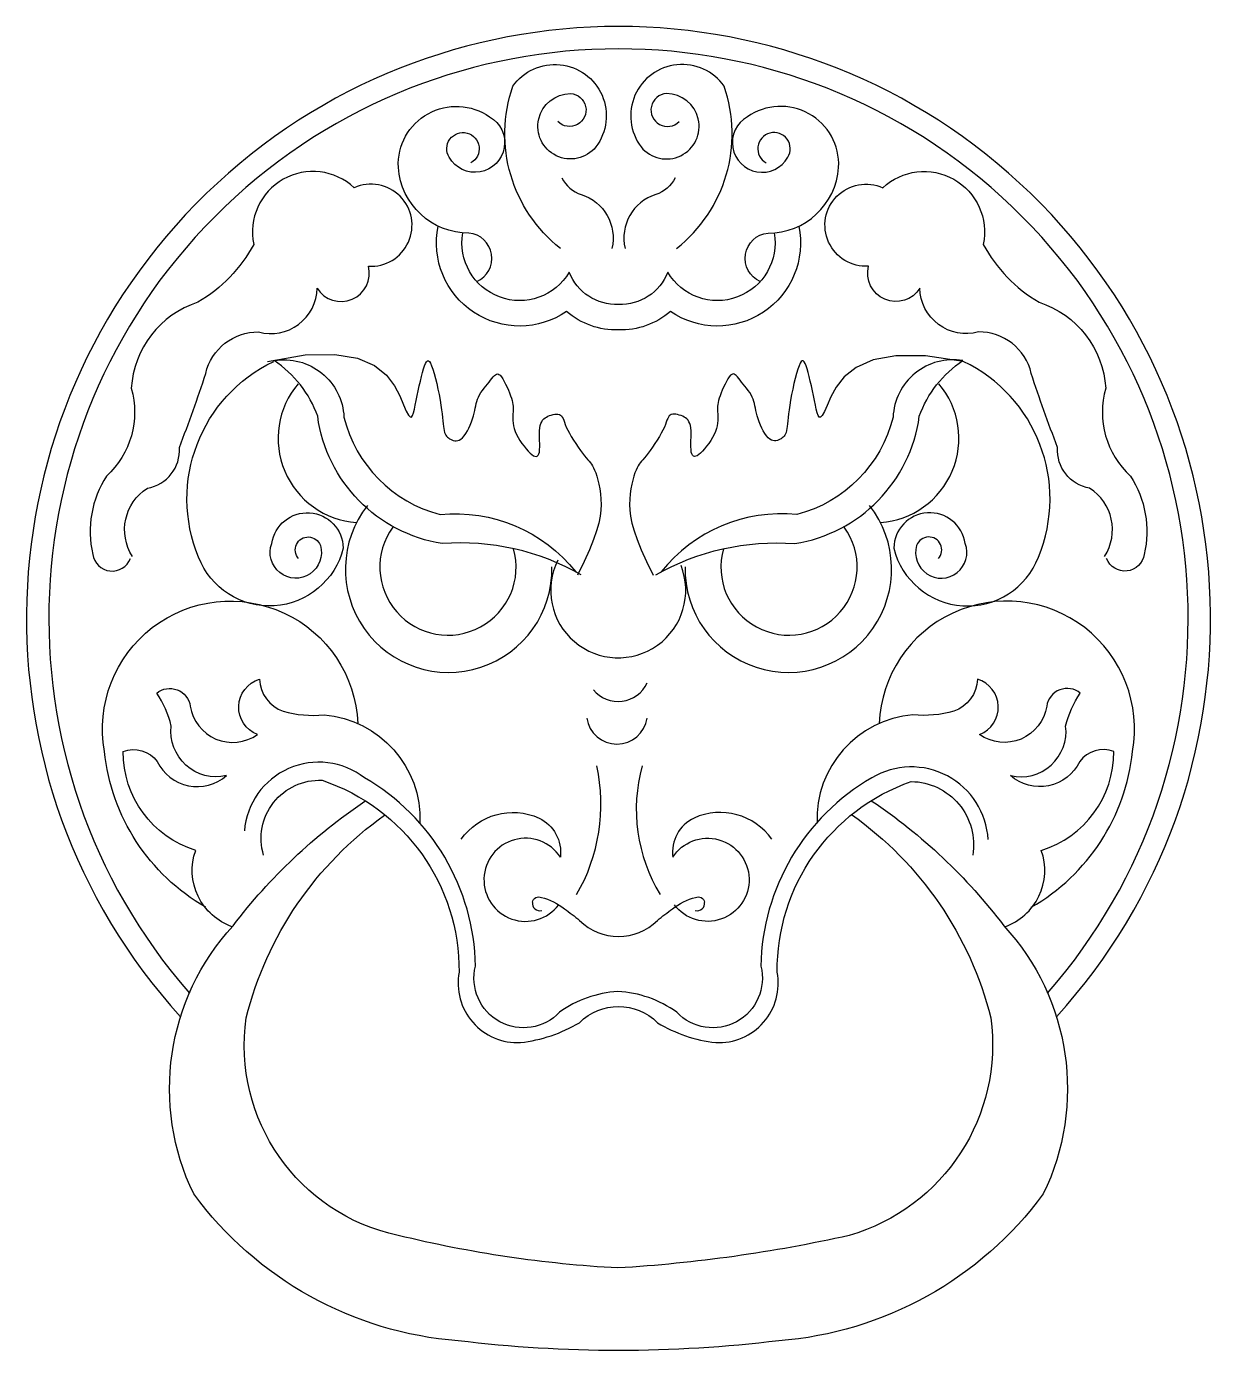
# Model space of a CAD drawing. Header units: millimetres. Extents: x -159346 to -157016, y -80163 to -78851.
# Drawn here: x -158650.8 to -158571.5, y -79055.2 to -78966.5 of the extents above; entities that cross this region are included whole.
import ezdxf

# ---------------------------------------------------------------- set-up
doc = ezdxf.new("R2010")
doc.units = ezdxf.units.MM
doc.header["$LTSCALE"] = 2
doc.header["$MEASUREMENT"] = 0
for name, color, linetype in [('3', 3, 'CONTINUOUS'), ('4', 4, 'CONTINUOUS'), ('7', 7, 'CONTINUOUS')]:
    doc.layers.add(name, color=color, linetype=linetype)

msp = doc.modelspace()

# ---------------------------------------------------------------- linework, layer by layer
at = {"layer": '3', "color": 0}
msp.add_arc((-158611.176, -79006.175), 38.172, 318.87718, 221.12282, dxfattribs=at)
at = {"layer": '4', "color": 0}
for points in [[(-158594.236, -79018.384, -0.083116), (-158585.352, -79026.773, -0.308377), (-158582.712, -79044.736, -0.218317), (-158600.44, -79054.58, -0.060571), (-158621.912, -79054.58, -0.218317), (-158639.64, -79044.736, -0.308377), (-158637, -79026.773, -0.082638), (-158628.175, -79018.423)], [(-158595.552, -79019.321, -0.179181), (-158586.232, -79032.928, -0.372985), (-158595.72, -79047.518, -0.040193), (-158611.212, -79049.699, -0.046631), (-158625.937, -79047.518, -0.395743), (-158636.12, -79032.928, -0.178368), (-158626.861, -79019.364)]]:
    msp.add_lwpolyline(points, format="xyb", dxfattribs=at)
msp.add_arc((-158611.176, -79006.175), 39.672, 317.70954, 222.29046, dxfattribs=at)
at = {"layer": '7', "color": 0}
for points in [[(-158615.071, -78981.372, -0.319132), (-158618.259, -78970.506, -1.015725), (-158612.688, -78974.572, -1.58442), (-158614.39, -78971.002, -1.459569), (-158615.241, -78972.872)], [(-158607.281, -78981.372, 0.319132), (-158604.093, -78970.506, 1.015725), (-158609.663, -78974.572, 1.58442), (-158607.962, -78971.002, 1.459569), (-158607.111, -78972.872)], [(-158620.666, -78983.599, 0.771049), (-158621.196, -78980.352, -0.394399), (-158625.928, -78975.948, -0.622311), (-158619.819, -78972.554, -1.316862), (-158622.524, -78975.268, -2.489913), (-158621.068, -78975.647)], [(-158601.686, -78983.599, -0.771049), (-158601.156, -78980.352, 0.394399), (-158596.424, -78975.948, 0.622311), (-158602.533, -78972.554, 1.316862), (-158599.827, -78975.268, 2.489913), (-158601.284, -78975.647)], [(-158643.747, -79002.017, -0.413469), (-158642.749, -78997.441, 0.389216), (-158640.603, -78994.709, 0.015255), (-158638.836, -78989.749, -0.352927), (-158635.289, -78986.975, 0.48909), (-158631.373, -78984.04, 0.860831), (-158627.938, -78982.569, 1.276397), (-158628.891, -78977.307, 0.730793), (-158635.623, -78981.105, -0.135856), (-158639.357, -78984.986, 0.309109), (-158643.823, -78990.748, -0.282571), (-158645.481, -78996.633, 0.203126), (-158646.405, -79001.878, 0.773972), (-158643.887, -79002.157)], [(-158578.604, -79002.017, 0.413469), (-158579.603, -78997.441, -0.389216), (-158581.749, -78994.709, -0.015255), (-158583.516, -78989.749, 0.352927), (-158587.062, -78986.975, -0.48909), (-158590.979, -78984.04, -0.860831), (-158594.414, -78982.569, -1.276397), (-158593.461, -78977.307, -0.730793), (-158586.729, -78981.105, 0.135856), (-158582.995, -78984.986, -0.309109), (-158578.529, -78990.748, 0.282571), (-158576.871, -78996.633, -0.203126), (-158575.947, -79001.878, -0.773972), (-158578.465, -79002.157)], [(-158614.981, -78976.652, 0.190581), (-158613.674, -78977.771, -0.397138), (-158611.622, -78981.376, -0.397138)], [(-158607.371, -78976.652, -0.190581), (-158608.678, -78977.771, 0.397138), (-158610.73, -78981.376, 0.397138)], [(-158599.095, -78979.884, -0.675116), (-158607.699, -78985.602, -0.187935), (-158611.176, -78986.838, -0.187935), (-158614.653, -78985.602, -0.675116), (-158623.257, -78979.884)], [(-158600.748, -78980.335, -0.835588), (-158607.875, -78982.97, -0.322689), (-158611.176, -78985.128, -0.322689), (-158614.477, -78982.97, -0.835588), (-158621.604, -78980.335)], [(-158632.619, -79002.158, -1.200167), (-158631.156, -79001.274, -1.391366), (-158634.408, -79001.148, -0.923484), (-158629.624, -79001.458, -0.735583), (-158639.31, -79002.067, -0.399678), (-158634.283, -78988.953)], [(-158613.679, -79003.246, 0.149074), (-158622.982, -79001.16, -0.330837), (-158631.334, -78992.625, 0.160877), (-158634.249, -78988.895, -0.451584), (-158629.575, -78992.686, 0.274395), (-158623.129, -78999.212, -0.2555), (-158614.04, -79003.047)], [(-158608.673, -79003.246, -0.149074), (-158599.37, -79001.16, 0.330837), (-158591.017, -78992.625, -0.160877), (-158588.103, -78988.895, 0.451584), (-158592.777, -78992.686, -0.274395), (-158599.223, -78999.212, 0.2555), (-158608.312, -79003.047)], [(-158589.733, -79002.158, 1.200167), (-158591.196, -79001.274, 1.391366), (-158587.944, -79001.148, 0.923484), (-158592.728, -79001.458, 0.735583), (-158583.042, -79002.067, 0.399678), (-158588.069, -78988.953)], [(-158638.833, -79025.518, -0.242726), (-158645.614, -79015.081, -1.070447), (-158628.646, -79013.206)], [(-158583.519, -79025.518, 0.242726), (-158576.738, -79015.081, 1.070447), (-158593.706, -79013.206)], [(-158637.055, -79026.834, -0.416392), (-158639.509, -79021.72, -0.330552), (-158644.367, -79015.08, -0.330631), (-158642.083, -79015.762, 0.495906), (-158637.45, -79016.707, -0.520865), (-158641.141, -79013.38, 0.086042), (-158642.119, -79011.178, -0.58184), (-158639.871, -79012.042, 0.559839), (-158635.367, -79013.944, -0.714052), (-158635.241, -79010.244, 0.306756), (-158633.645, -79012.388, 0.098655), (-158630.91, -79012.627, -0.401202), (-158624.478, -79019.895)], [(-158585.297, -79026.834, 0.416392), (-158582.843, -79021.72, 0.330552), (-158577.985, -79015.08, 0.330631), (-158580.269, -79015.762, -0.495906), (-158584.902, -79016.707, 0.520865), (-158581.211, -79013.38, -0.086042), (-158580.233, -79011.178, 0.58184), (-158582.481, -79012.042, -0.559839), (-158586.985, -79013.944, 0.714052), (-158587.111, -79010.244, -0.306756), (-158588.706, -79012.388, -0.098655), (-158591.442, -79012.627, 0.401202), (-158597.874, -79019.895)], [(-158586.404, -79020.995, 0.563345), (-158594.199, -79016.85, 0.262868), (-158601.64, -79029.465, -0.775568), (-158607.275, -79032.551, 0.141887), (-158611.225, -79031.17, 0.1394), (-158615.122, -79032.551, -0.775568), (-158620.757, -79029.465, 0.262868), (-158628.199, -79016.85, 0.59533), (-158636.245, -79020.403)], [(-158634.96, -79022.031, -0.516069), (-158631.036, -79017.017, -0.324882), (-158621.858, -79029.877, 0.485419), (-158617.742, -79034.595, 0.105201), (-158613.792, -79033.262, -0.411914), (-158608.559, -79033.262, 0.109893), (-158604.655, -79034.595, 0.485419), (-158600.54, -79029.877, -0.321505), (-158591.559, -79017.101, -0.459457), (-158587.438, -79022.031)], [(-158621.724, -79020.971, -0.357849), (-158616.5, -79019.546, -0.319357), (-158615.073, -79022.168, 3.173862), (-158615.18, -79025.359, 2.650988)], [(-158600.891, -79020.971, 0.357849), (-158606.115, -79019.546, 0.319357), (-158607.542, -79022.168, -3.173862), (-158607.434, -79025.359, -2.650988)], [(-158616.945, -79025.181, -0.482097), (-158616.338, -79024.87, -0.111804), (-158614.8, -79025.631, -0.024055), (-158613.784, -79026.411, 0.412007), (-158608.568, -79026.411, -0.024055), (-158607.552, -79025.631, -0.111804), (-158606.014, -79024.87, -0.482097), (-158605.407, -79025.181)]]:
    msp.add_lwpolyline(points, format="xyb", dxfattribs=at)
for points in [[(-158634.707, -78988.953), (-158632.173, -78988.518), (-158630.18, -78988.474), (-158628.656, -78988.74), (-158627.53, -78989.232), (-158626.732, -78989.872), (-158626.191, -78990.576), (-158625.835, -78991.263), (-158625.593, -78991.852), (-158625.406, -78992.278), (-158625.257, -78992.545), (-158625.139, -78992.67), (-158625.046, -78992.675), (-158624.971, -78992.578), (-158624.909, -78992.4), (-158624.853, -78992.159), (-158624.797, -78991.875), (-158624.736, -78991.566), (-158624.67, -78991.242), (-158624.601, -78990.911), (-158624.528, -78990.581), (-158624.454, -78990.261), (-158624.381, -78989.958), (-158624.308, -78989.681), (-158624.237, -78989.438), (-158624.17, -78989.237), (-158624.105, -78989.08), (-158624.041, -78988.971), (-158623.978, -78988.912), (-158623.912, -78988.907), (-158623.845, -78988.958), (-158623.774, -78989.067), (-158623.698, -78989.239), (-158623.616, -78989.472), (-158623.531, -78989.757), (-158623.445, -78990.082), (-158623.359, -78990.435), (-158623.277, -78990.804), (-158623.201, -78991.175), (-158623.133, -78991.537), (-158623.075, -78991.878), (-158623.03, -78992.188), (-158622.995, -78992.465), (-158622.968, -78992.714), (-158622.946, -78992.935), (-158622.928, -78993.131), (-158622.91, -78993.303), (-158622.89, -78993.454), (-158622.865, -78993.586), (-158622.834, -78993.701), (-158622.797, -78993.8), (-158622.752, -78993.886), (-158622.701, -78993.96), (-158622.643, -78994.023), (-158622.578, -78994.078), (-158622.506, -78994.126), (-158622.427, -78994.169), (-158622.342, -78994.208), (-158622.251, -78994.239), (-158622.154, -78994.259), (-158622.053, -78994.265), (-158621.949, -78994.251), (-158621.842, -78994.215), (-158621.734, -78994.153), (-158621.625, -78994.06), (-158621.515, -78993.934), (-158621.408, -78993.781), (-158621.304, -78993.605), (-158621.205, -78993.413), (-158621.113, -78993.21), (-158621.029, -78993.004), (-158620.956, -78992.799), (-158620.895, -78992.602), (-158620.846, -78992.417), (-158620.808, -78992.243), (-158620.775, -78992.08), (-158620.744, -78991.924), (-158620.711, -78991.774), (-158620.673, -78991.627), (-158620.625, -78991.482), (-158620.563, -78991.336), (-158620.485, -78991.189), (-158620.393, -78991.04), (-158620.291, -78990.892), (-158620.182, -78990.746), (-158620.069, -78990.603), (-158619.957, -78990.464), (-158619.848, -78990.332), (-158619.746, -78990.207), (-158619.654, -78990.091), (-158619.571, -78989.988), (-158619.493, -78989.902), (-158619.419, -78989.838), (-158619.347, -78989.799), (-158619.273, -78989.79), (-158619.197, -78989.815), (-158619.115, -78989.878), (-158619.026, -78989.982), (-158618.932, -78990.12), (-158618.835, -78990.285), (-158618.739, -78990.47), (-158618.645, -78990.666), (-158618.557, -78990.865), (-158618.478, -78991.061), (-158618.41, -78991.245), (-158618.355, -78991.411), (-158618.312, -78991.561), (-158618.281, -78991.699), (-158618.259, -78991.827), (-158618.245, -78991.95), (-158618.239, -78992.071), (-158618.238, -78992.194), (-158618.241, -78992.321), (-158618.247, -78992.457), (-158618.252, -78992.6), (-158618.254, -78992.752), (-158618.248, -78992.913), (-158618.233, -78993.082), (-158618.204, -78993.259), (-158618.158, -78993.445), (-158618.093, -78993.639), (-158618.005, -78993.841), (-158617.898, -78994.046), (-158617.777, -78994.25), (-158617.645, -78994.449), (-158617.507, -78994.638), (-158617.367, -78994.811), (-158617.23, -78994.965), (-158617.099, -78995.095), (-158616.979, -78995.196), (-158616.87, -78995.268), (-158616.773, -78995.308), (-158616.688, -78995.318), (-158616.616, -78995.294), (-158616.556, -78995.238), (-158616.511, -78995.147), (-158616.479, -78995.022), (-158616.461, -78994.862), (-158616.454, -78994.674), (-158616.454, -78994.467), (-158616.459, -78994.247), (-158616.463, -78994.023), (-158616.465, -78993.803), (-158616.46, -78993.594), (-158616.445, -78993.405), (-158616.417, -78993.242), (-158616.376, -78993.103), (-158616.323, -78992.986), (-158616.258, -78992.888), (-158616.183, -78992.806), (-158616.098, -78992.737), (-158616.004, -78992.678), (-158615.902, -78992.627), (-158615.792, -78992.581), (-158615.677, -78992.542), (-158615.56, -78992.51), (-158615.445, -78992.489), (-158615.334, -78992.48), (-158615.231, -78992.484), (-158615.138, -78992.504), (-158615.059, -78992.542), (-158614.995, -78992.599), (-158614.942, -78992.675), (-158614.895, -78992.77), (-158614.85, -78992.886), (-158614.802, -78993.021), (-158614.744, -78993.176), (-158614.673, -78993.351), (-158614.582, -78993.547), (-158614.47, -78993.761), (-158614.339, -78993.989), (-158614.194, -78994.225), (-158614.041, -78994.46), (-158613.885, -78994.69), (-158613.731, -78994.907), (-158613.585, -78995.105), (-158613.451, -78995.277), (-158613.333, -78995.419), (-158613.231, -78995.538), (-158613.14, -78995.641), (-158613.059, -78995.737), (-158612.985, -78995.836), (-158612.915, -78995.945), (-158612.846, -78996.074), (-158612.775, -78996.23), (-158612.7, -78996.422), (-158612.625, -78996.646), (-158612.552, -78996.901), (-158612.484, -78997.184), (-158612.427, -78997.492), (-158612.382, -78997.821), (-158612.353, -78998.17), (-158612.344, -78998.534), (-158612.36, -78998.914), (-158612.408, -78999.324), (-158612.498, -78999.778), (-158612.64, -79000.293), (-158612.844, -79000.885), (-158613.118, -79001.569), (-158613.473, -79002.361), (-158613.917, -79003.278)], [(-158588.069, -78988.953), (-158590.603, -78988.577), (-158592.597, -78988.569), (-158594.121, -78988.851), (-158595.246, -78989.346), (-158596.044, -78989.975), (-158596.586, -78990.663), (-158596.942, -78991.33), (-158597.183, -78991.9), (-158597.37, -78992.31), (-158597.519, -78992.565), (-158597.638, -78992.682), (-158597.731, -78992.681), (-158597.805, -78992.581), (-158597.868, -78992.4), (-158597.923, -78992.159), (-158597.979, -78991.875), (-158598.04, -78991.566), (-158598.106, -78991.242), (-158598.176, -78990.911), (-158598.248, -78990.581), (-158598.322, -78990.261), (-158598.396, -78989.958), (-158598.468, -78989.681), (-158598.539, -78989.438), (-158598.606, -78989.237), (-158598.671, -78989.08), (-158598.735, -78988.971), (-158598.799, -78988.912), (-158598.864, -78988.907), (-158598.932, -78988.958), (-158599.003, -78989.067), (-158599.079, -78989.239), (-158599.16, -78989.472), (-158599.245, -78989.757), (-158599.332, -78990.082), (-158599.417, -78990.435), (-158599.499, -78990.804), (-158599.575, -78991.175), (-158599.643, -78991.537), (-158599.701, -78991.878), (-158599.746, -78992.188), (-158599.781, -78992.465), (-158599.809, -78992.714), (-158599.83, -78992.935), (-158599.849, -78993.131), (-158599.867, -78993.303), (-158599.887, -78993.454), (-158599.911, -78993.586), (-158599.942, -78993.701), (-158599.98, -78993.8), (-158600.024, -78993.886), (-158600.075, -78993.96), (-158600.134, -78994.023), (-158600.199, -78994.078), (-158600.27, -78994.126), (-158600.349, -78994.169), (-158600.434, -78994.208), (-158600.526, -78994.239), (-158600.622, -78994.259), (-158600.723, -78994.265), (-158600.827, -78994.251), (-158600.934, -78994.215), (-158601.042, -78994.153), (-158601.152, -78994.06), (-158601.261, -78993.934), (-158601.368, -78993.781), (-158601.472, -78993.605), (-158601.571, -78993.413), (-158601.663, -78993.21), (-158601.747, -78993.004), (-158601.82, -78992.799), (-158601.882, -78992.602), (-158601.93, -78992.417), (-158601.969, -78992.243), (-158602.002, -78992.08), (-158602.032, -78991.924), (-158602.065, -78991.774), (-158602.104, -78991.627), (-158602.152, -78991.482), (-158602.214, -78991.336), (-158602.291, -78991.189), (-158602.383, -78991.04), (-158602.486, -78990.892), (-158602.595, -78990.746), (-158602.707, -78990.603), (-158602.82, -78990.464), (-158602.929, -78990.332), (-158603.03, -78990.207), (-158603.122, -78990.091), (-158603.206, -78989.988), (-158603.283, -78989.902), (-158603.357, -78989.838), (-158603.43, -78989.799), (-158603.503, -78989.79), (-158603.579, -78989.815), (-158603.662, -78989.878), (-158603.751, -78989.982), (-158603.845, -78990.12), (-158603.941, -78990.285), (-158604.038, -78990.47), (-158604.131, -78990.666), (-158604.219, -78990.865), (-158604.298, -78991.061), (-158604.366, -78991.245), (-158604.422, -78991.411), (-158604.464, -78991.561), (-158604.496, -78991.699), (-158604.518, -78991.827), (-158604.531, -78991.95), (-158604.538, -78992.071), (-158604.539, -78992.194), (-158604.535, -78992.321), (-158604.53, -78992.457), (-158604.524, -78992.6), (-158604.523, -78992.752), (-158604.528, -78992.913), (-158604.543, -78993.082), (-158604.572, -78993.259), (-158604.618, -78993.445), (-158604.684, -78993.639), (-158604.771, -78993.841), (-158604.878, -78994.046), (-158604.999, -78994.25), (-158605.131, -78994.449), (-158605.269, -78994.638), (-158605.409, -78994.811), (-158605.546, -78994.965), (-158605.677, -78995.095), (-158605.797, -78995.196), (-158605.906, -78995.268), (-158606.004, -78995.308), (-158606.089, -78995.318), (-158606.161, -78995.294), (-158606.22, -78995.238), (-158606.266, -78995.147), (-158606.297, -78995.022), (-158606.315, -78994.862), (-158606.322, -78994.674), (-158606.322, -78994.467), (-158606.318, -78994.247), (-158606.313, -78994.023), (-158606.312, -78993.803), (-158606.317, -78993.594), (-158606.332, -78993.405), (-158606.36, -78993.242), (-158606.401, -78993.103), (-158606.454, -78992.986), (-158606.518, -78992.888), (-158606.593, -78992.806), (-158606.678, -78992.737), (-158606.772, -78992.678), (-158606.875, -78992.627), (-158606.985, -78992.581), (-158607.1, -78992.542), (-158607.216, -78992.51), (-158607.331, -78992.489), (-158607.442, -78992.48), (-158607.545, -78992.484), (-158607.638, -78992.504), (-158607.718, -78992.542), (-158607.782, -78992.599), (-158607.835, -78992.675), (-158607.881, -78992.77), (-158607.926, -78992.886), (-158607.975, -78993.021), (-158608.032, -78993.176), (-158608.104, -78993.351), (-158608.194, -78993.547), (-158608.306, -78993.761), (-158608.438, -78993.989), (-158608.582, -78994.225), (-158608.735, -78994.46), (-158608.891, -78994.69), (-158609.045, -78994.907), (-158609.192, -78995.105), (-158609.326, -78995.277), (-158609.443, -78995.419), (-158609.546, -78995.538), (-158609.636, -78995.641), (-158609.717, -78995.737), (-158609.791, -78995.836), (-158609.861, -78995.945), (-158609.931, -78996.074), (-158610.002, -78996.23), (-158610.076, -78996.422), (-158610.152, -78996.646), (-158610.225, -78996.901), (-158610.292, -78997.184), (-158610.35, -78997.492), (-158610.395, -78997.821), (-158610.423, -78998.17), (-158610.432, -78998.534), (-158610.417, -78998.914), (-158610.369, -78999.324), (-158610.278, -78999.778), (-158610.136, -79000.293), (-158609.932, -79000.885), (-158609.658, -79001.569), (-158609.303, -79002.361), (-158608.859, -79003.278)]]:
    msp.add_lwpolyline(points, dxfattribs=at)
for centre, radius, start, end in [((-158628.329, -78994.106), 5.656, 139.6764, 265.94725), ((-158594.023, -78994.106), 5.656, 274.05275, 40.3236), ((-158622.557, -79002.872), 6.918, 141.86435, 1.29799), ((-158599.795, -79002.872), 6.918, 178.70201, 38.13565), ((-158622.602, -79002.728), 4.566, 144.12681, 15.55909), ((-158599.749, -79002.728), 4.566, 164.44091, 35.87319), ((-158611.194, -79004.286), 4.524, 153.50776, 21.57189), ((-158611.198, -79009.593), 2.142, 219.16921, 335.06761), ((-158611.282, -79012.539), 2.052, 188.95742, 351.04258), ((-158624.344, -79018.635), 11.992, 329.75658, 12.42465), ((-158598.952, -79018.962), 11.031, 164.72022, 211.19435), ((-158616.458, -79025.266), 0.492, 172.02513, 286.08456), ((-158605.894, -79025.266), 0.492, 253.91544, 7.97487)]:
    msp.add_arc(centre, radius, start, end, dxfattribs=at)

doc.saveas('drawing.dxf')
